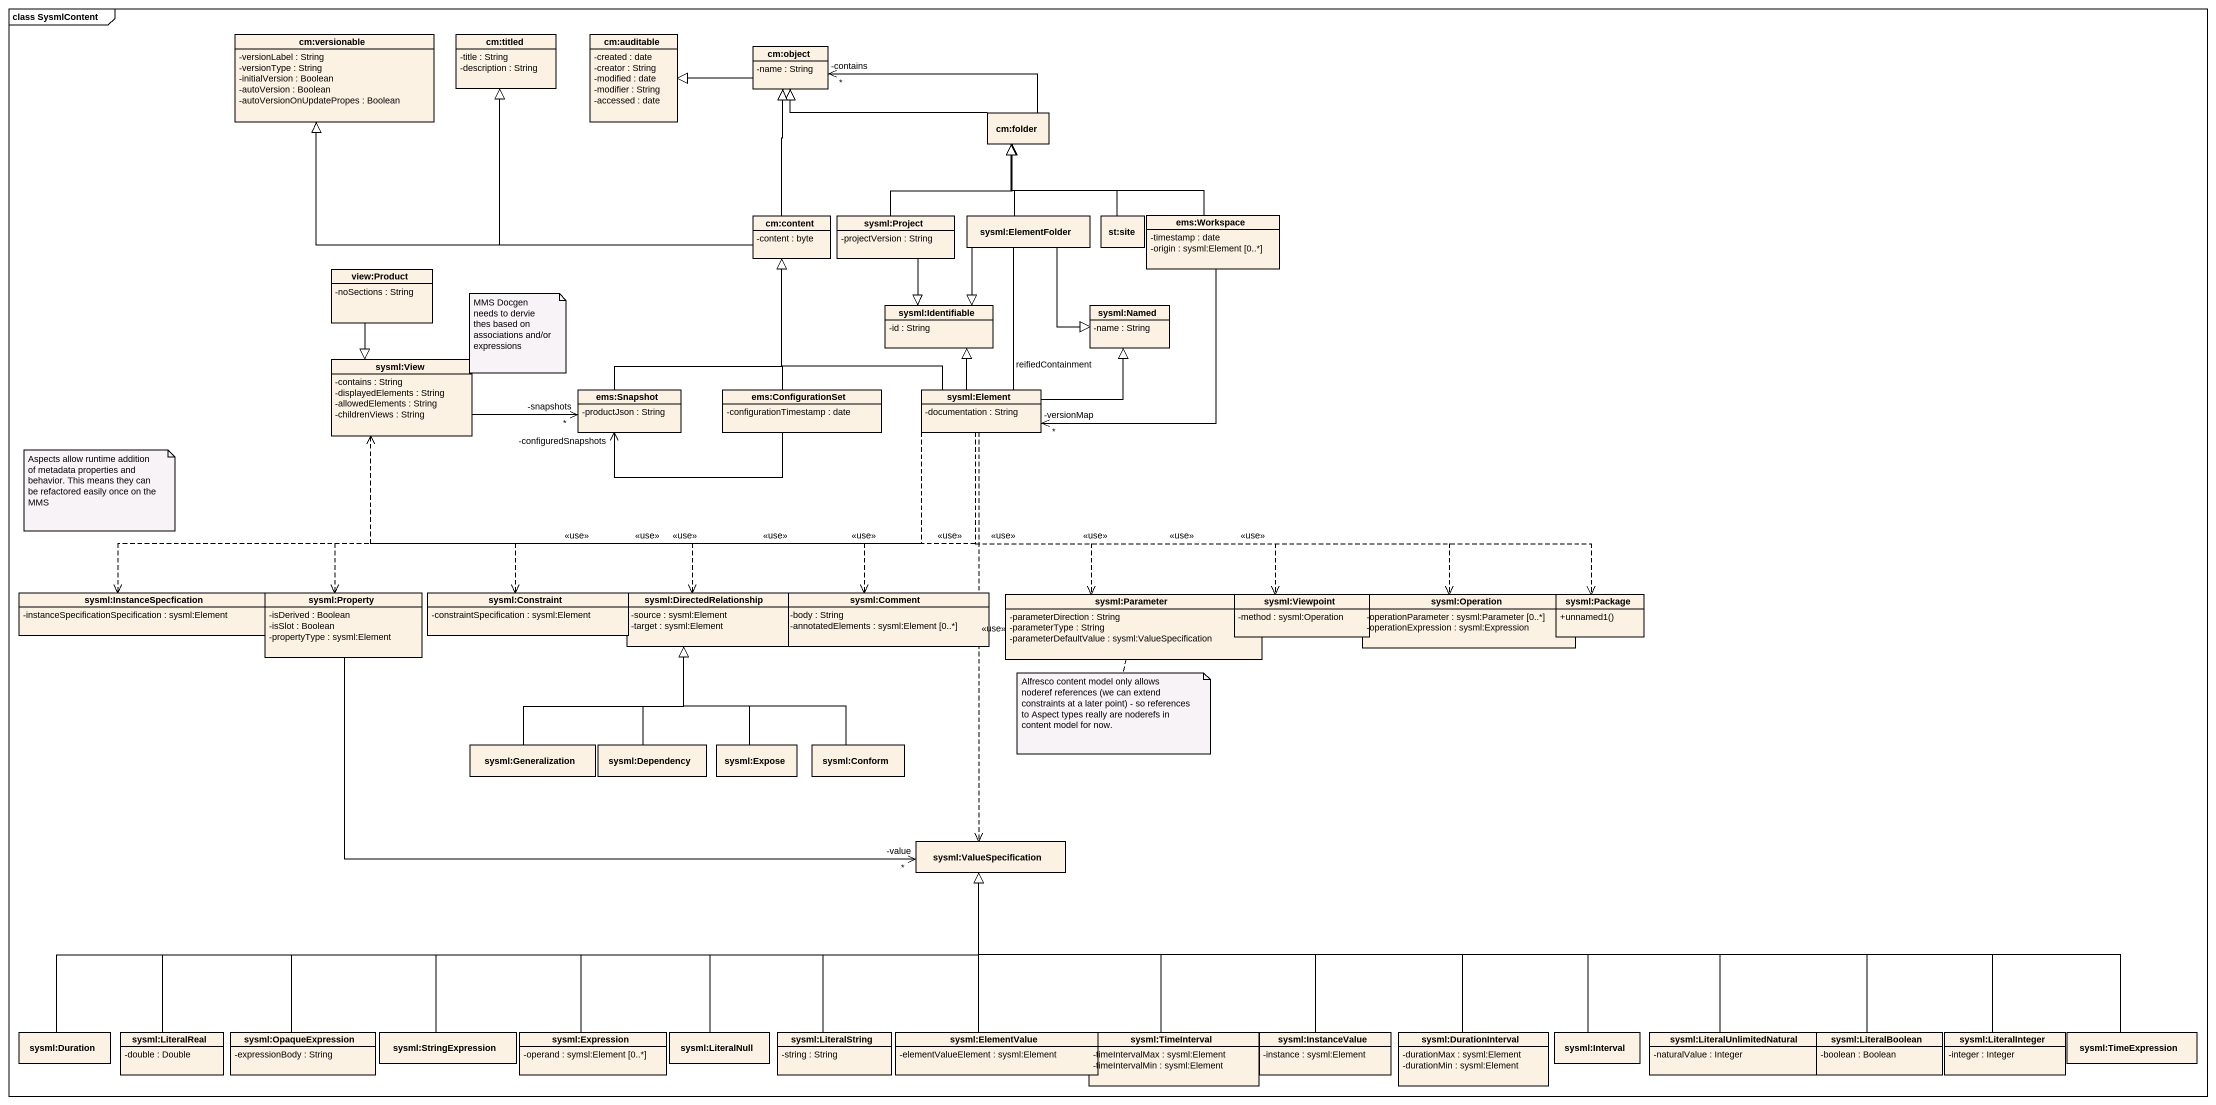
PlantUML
@startuml
mainframe class SysmlContent
hide circle
hide empty members
skinparam classAttributeIconSize 0
class "cm:versionable" as cm_versionable {
  -versionLabel : String
  -versionType : String
  -initialVersion : Boolean
  -autoVersion : Boolean
  -autoVersionOnUpdatePropes : Boolean
}
class "cm:titled" as cm_titled {
  -title : String
  -description : String
}
class "cm:auditable" as cm_auditable {
  -created : date
  -creator : String
  -modified : date
  -modifier : String
  -accessed : date
}
class "cm:object" as cm_object {
  -name : String
}
class "cm:folder" as cm_folder
class "cm:content" as cm_content {
  -content : byte
}
class "sysml:Project" as sysml_Project {
  -projectVersion : String
}
class "sysml:ElementFolder" as sysml_ElementFolder
class "st:site" as st_site
class "ems:Workspace" as ems_Workspace {
  -timestamp : date
  -origin : sysml:Element [0..*]
}
class "view:Product" as view_Product {
  -noSections : String
}
class "sysml:Identifiable" as sysml_Identifiable {
  -id : String
}
class "sysml:Named" as sysml_Named {
  -name : String
}
class "sysml:View" as sysml_View {
  -contains : String
  -displayedElements : String
  -allowedElements : String
  -childrenViews : String
}
class "ems:Snapshot" as ems_Snapshot {
  -productJson : String
}
class "ems:ConfigurationSet" as ems_ConfigurationSet {
  -configurationTimestamp : date
}
class "sysml:Element" as sysml_Element {
  -documentation : String
}
class "sysml:InstanceSpecfication" as sysml_InstanceSpecfication {
  -instanceSpecificationSpecification : sysml:Element
}
class "sysml:Property" as sysml_Property {
  -isDerived : Boolean
  -isSlot : Boolean
  -propertyType : sysml:Element
}
class "sysml:Constraint" as sysml_Constraint {
  -constraintSpecification : sysml:Element
}
class "sysml:DirectedRelationship" as sysml_DirectedRelationship {
  -source : sysml:Element
  -target : sysml:Element
}
class "sysml:Comment" as sysml_Comment {
  -body : String
  -annotatedElements : sysml:Element [0..*]
}
class "sysml:Parameter" as sysml_Parameter {
  -parameterDirection : String
  -parameterType : String
  -parameterDefaultValue : sysml:ValueSpecification
}
class "sysml:Viewpoint" as sysml_Viewpoint {
  -method : sysml:Operation
}
class "sysml:Operation" as sysml_Operation {
  -operationParameter : sysml:Parameter [0..*]
  -operationExpression : sysml:Expression
}
class "sysml:Package" as sysml_Package {
  +unnamed1()
}
class "sysml:Generalization" as sysml_Generalization
class "sysml:Dependency" as sysml_Dependency
class "sysml:Expose" as sysml_Expose
class "sysml:Conform" as sysml_Conform
class "sysml:ValueSpecification" as sysml_ValueSpecification
class "sysml:Duration" as sysml_Duration
class "sysml:LiteralReal" as sysml_LiteralReal {
  -double : Double
}
class "sysml:OpaqueExpression" as sysml_OpaqueExpression {
  -expressionBody : String
}
class "sysml:StringExpression" as sysml_StringExpression
class "sysml:Expression" as sysml_Expression {
  -operand : symsl:Element [0..*]
}
class "sysml:LiteralNull" as sysml_LiteralNull
class "sysml:LiteralString" as sysml_LiteralString {
  -string : String
}
class "sysml:ElementValue" as sysml_ElementValue {
  -elementValueElement : sysml:Element
}
class "sysml:TimeInterval" as sysml_TimeInterval {
  -timeIntervalMax : sysml:Element
  -timeIntervalMin : sysml:Element
}
class "sysml:InstanceValue" as sysml_InstanceValue {
  -instance : sysml:Element
}
class "sysml:DurationInterval" as sysml_DurationInterval {
  -durationMax : sysml:Element
  -durationMin : sysml:Element
}
class "sysml:Interval" as sysml_Interval
class "sysml:LiteralUnlimitedNatural" as sysml_LiteralUnlimitedNatura {
  -naturalValue : Integer
}
class "sysml:LiteralBoolean" as sysml_LiteralBoolean {
  -boolean : Boolean
}
class "sysml:LiteralInteger" as sysml_LiteralInteger {
  -integer : Integer
}
class "sysml:TimeExpression" as sysml_TimeExpression
cm_object -left-|> cm_auditable
cm_object "-contains\n*" <-right- cm_folder
cm_folder -left-|> cm_object
cm_content -left-|> cm_versionable
cm_content -up-|> cm_titled
cm_content -up-|> cm_object
sysml_Project -up-|> cm_folder
sysml_Project --|> sysml_Identifiable
sysml_ElementFolder -up-|> cm_folder
sysml_ElementFolder --|> sysml_Identifiable
sysml_ElementFolder --|> sysml_Named
st_site -up-|> cm_folder
ems_Workspace -left-|> cm_folder
view_Product --|> sysml_View
ems_Snapshot -up-|> cm_content
ems_Snapshot "-snapshots\n*" <-left- sysml_View
ems_Snapshot "-configuredSnapshots" <-right- ems_ConfigurationSet
ems_ConfigurationSet -up-|> cm_content
sysml_Element -up-|> cm_content
sysml_Element -up- sysml_ElementFolder : reifiedContainment
sysml_Element "-versionMap\n*" <-up- ems_Workspace
sysml_Element -up-|> sysml_Identifiable
sysml_Element -right-|> sysml_Named
sysml_Element .left.> sysml_View : <<use>>
sysml_Element .left.> sysml_InstanceSpecfication : <<use>>
sysml_Element .left.> sysml_Property : <<use>>
sysml_Element .left.> sysml_Constraint : <<use>>
sysml_Element ..> sysml_DirectedRelationship : <<use>>
sysml_Element ..> sysml_Comment : <<use>>
sysml_Element ..> sysml_Parameter : <<use>>
sysml_Element ..> sysml_Viewpoint : <<use>>
sysml_Element .right.> sysml_Operation : <<use>>
sysml_Element .right.> sysml_Package : <<use>>
sysml_Element ..> sysml_ValueSpecification : <<use>>
sysml_Generalization -up-|> sysml_DirectedRelationship
sysml_Dependency -up-|> sysml_DirectedRelationship
sysml_Expose -up-|> sysml_DirectedRelationship
sysml_Conform -up-|> sysml_DirectedRelationship
sysml_ValueSpecification "-value\n*" <-left- sysml_Property
sysml_Duration -right-|> sysml_ValueSpecification
sysml_LiteralReal -right-|> sysml_ValueSpecification
sysml_OpaqueExpression -right-|> sysml_ValueSpecification
sysml_StringExpression -right-|> sysml_ValueSpecification
sysml_Expression -right-|> sysml_ValueSpecification
sysml_LiteralNull -up-|> sysml_ValueSpecification
sysml_LiteralString -up-|> sysml_ValueSpecification
sysml_ElementValue -up-|> sysml_ValueSpecification
sysml_TimeInterval -up-|> sysml_ValueSpecification
sysml_InstanceValue -left-|> sysml_ValueSpecification
sysml_DurationInterval -left-|> sysml_ValueSpecification
sysml_Interval -left-|> sysml_ValueSpecification
sysml_LiteralUnlimitedNatura -left-|> sysml_ValueSpecification
sysml_LiteralBoolean -left-|> sysml_ValueSpecification
sysml_LiteralInteger -left-|> sysml_ValueSpecification
sysml_TimeExpression -left-|> sysml_ValueSpecification
note as N1
  MMS Docgen needs to dervie thes based on associations and/or expressions
end note
note as N2
  Aspects allow runtime addition of metadata properties and behavior. This means they can be refactored easily once on the MMS
end note
note bottom of sysml_Parameter : Alfresco content model only allows noderef references (we can extend constraints at a later point) - so references to Aspect types really are noderefs in content model for now.
@enduml
